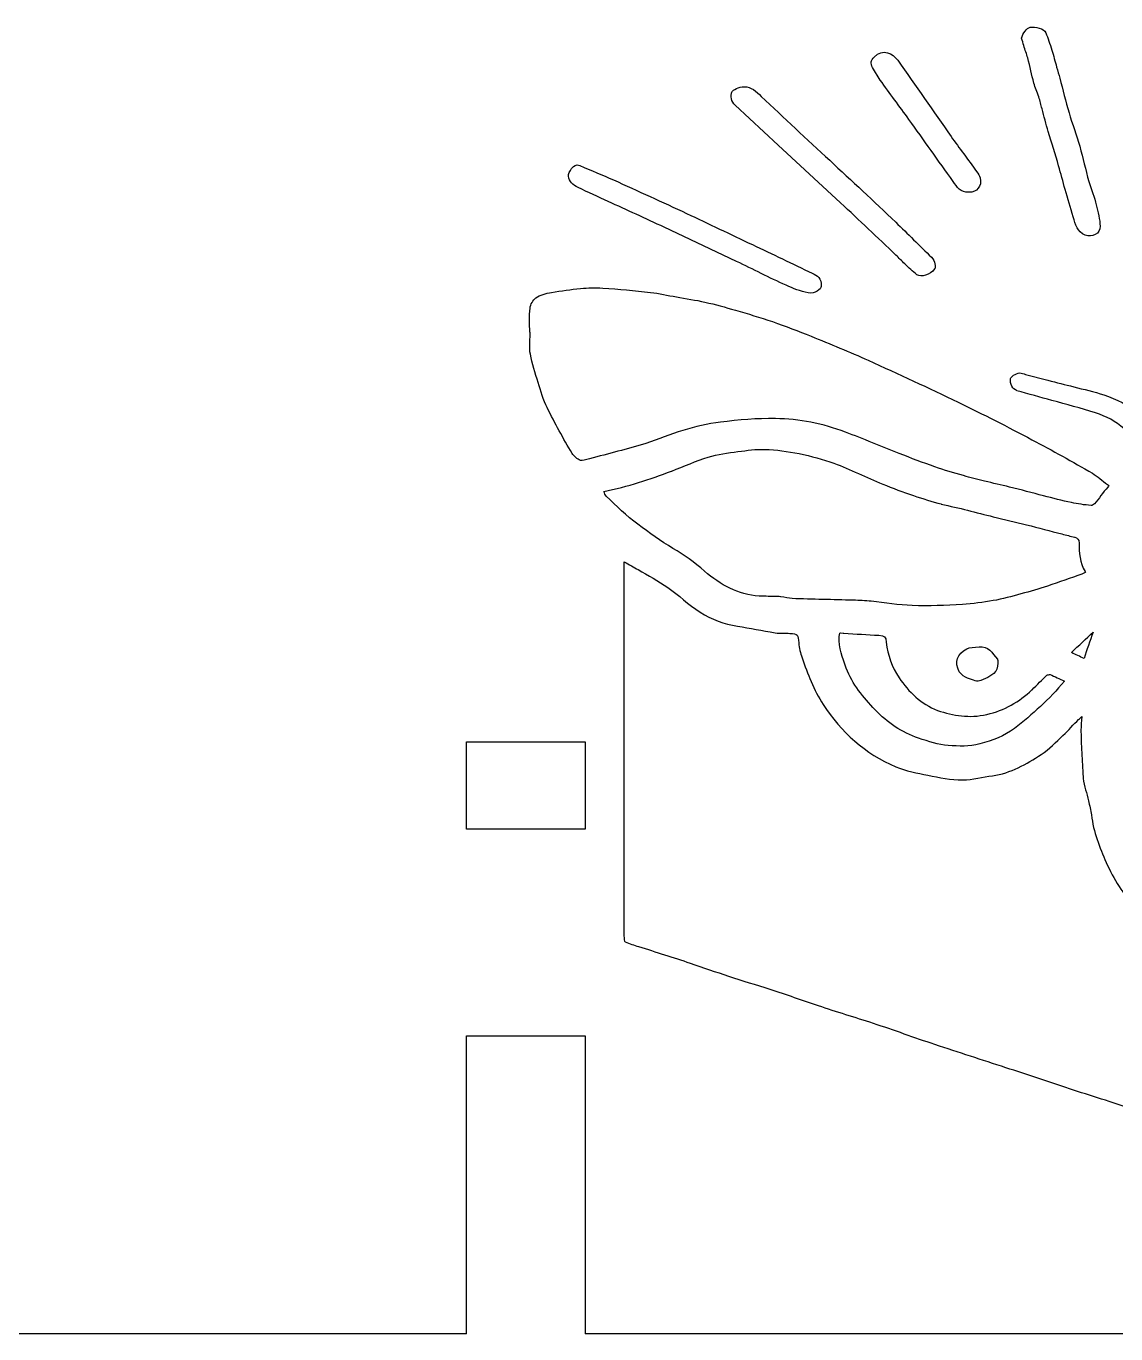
# Model space of a CAD drawing. Header units: millimetres. Extents: x -118 to 119, y -70 to 71.
# Drawn here: x -28.28 to -1.71, y -69.88 to -38.01 of the extents above; entities that cross this region are included whole.
import ezdxf

# ---------------------------------------------------------------- set-up
doc = ezdxf.new("R2010")
doc.units = ezdxf.units.MM
doc.layers.add('CUTOUTS', color=1, linetype='CONTINUOUS')
doc.layers.add('PERIMETER', color=5, linetype='CONTINUOUS')

msp = doc.modelspace()

# ---------------------------------------------------------------- linework, layer by layer
at = {"layer": 'CUTOUTS'}
for p, q in [((-7.455, -39.324), (-7.643, -39.017)), ((-9.947, -40.91), (-10.995, -39.934)), ((-8.423, -42.315), (-9.947, -40.91)), ((-10.96, -43.743), (-12.722, -42.91)), ((-15.995, -45.469), (-16.003, -45.469)), ((-3.915, -46.495), (-3.366, -46.638)), ((-13.701, -59.901), (-13.701, -51.064))]:
    msp.add_line(p, q, dxfattribs=at)
msp.add_lwpolyline([(-14.649, -55.451), (-14.649, -57.581), (-17.549, -57.581), (-17.549, -55.451)], close=True, dxfattribs=at)
for centre, start, end in [((-3.297, -53.766), 243.6864, 247.6199), ((-13.688, -60.378), 66.8012, 72.8311)]:
    msp.add_arc(centre, 0.05, start, end, dxfattribs=at)
for points in [[(-4.008, -38.302), (-3.984, -38.181), (-3.877, -38.051), (-3.804, -38.035)], [(-3.804, -38.035), (-3.664, -38.007), (-3.469, -38.065), (-3.422, -38.166)], [(-3.422, -38.166), (-3.361, -38.295), (-3.322, -38.444), (-3.273, -38.589)], [(-7.604, -38.759), (-7.386, -38.542), (-7.152, -38.667), (-7.029, -38.84)], [(-3.956, -38.481), (-3.971, -38.418), (-3.993, -38.358), (-4.008, -38.302)], [(-3.86, -38.782), (-3.885, -38.683), (-3.925, -38.588), (-3.956, -38.481)], [(-7.643, -39.017), (-7.699, -38.912), (-7.688, -38.843), (-7.604, -38.759)], [(-7.029, -38.84), (-6.593, -39.459), (-6.164, -40.078), (-5.728, -40.697)], [(-3.273, -38.589), (-3.227, -38.729), (-3.195, -38.863), (-3.155, -39.007)], [(-3.155, -39.007), (-3.131, -39.096), (-3.099, -39.191), (-3.076, -39.276)], [(-6.757, -40.282), (-6.988, -39.956), (-7.226, -39.647), (-7.455, -39.324)], [(-3.511, -40.021), (-3.535, -39.926), (-3.559, -39.83), (-3.591, -39.732)], [(-5.728, -40.697), (-5.528, -40.984), (-5.314, -41.262), (-5.108, -41.547)], [(-14.982, -41.477), (-14.924, -41.405), (-14.877, -41.366), (-14.779, -41.405)], [(-14.779, -41.405), (-14.508, -41.525), (-14.231, -41.636), (-13.962, -41.754)], [(-8.689, -41.277), (-8.149, -41.777), (-7.61, -42.277), (-7.079, -42.784)], [(-15.059, -41.662), (-15.063, -41.617), (-15.025, -41.535), (-14.982, -41.477)], [(-13.962, -41.754), (-13.367, -42.024), (-12.772, -42.294), (-12.177, -42.571)], [(-2.187, -42.363), (-2.147, -42.538), (-2.101, -42.718), (-2.093, -42.885)], [(-7.079, -42.784), (-6.786, -43.069), (-6.5, -43.355), (-6.206, -43.641)], [(-15.858, -44.631), (-15.748, -44.558), (-15.612, -44.519), (-15.473, -44.496)], [(-15.473, -44.496), (-15.236, -44.457), (-15, -44.425), (-14.763, -44.402)], [(-4.28, -46.597), (-4.271, -46.554), (-4.16, -46.474), (-4.052, -46.458)], [(-2.211, -47.431), (-2.561, -47.32), (-2.919, -47.224), (-3.268, -47.129)], [(-14.97, -48.422), (-15.184, -48.058), (-15.39, -47.686), (-15.58, -47.306)], [(-1.031, -48.447), (-1.29, -47.955), (-1.674, -47.594), (-2.211, -47.431)], [(-12.273, -47.86), (-12.579, -47.948), (-12.865, -48.083), (-13.17, -48.177)], [(-14.767, -48.591), (-14.839, -48.564), (-14.93, -48.489), (-14.97, -48.422)], [(-9.435, -48.425), (-9.143, -48.488), (-8.86, -48.559), (-8.585, -48.661)], [(-6.123, -48.749), (-6.415, -48.647), (-6.7, -48.536), (-6.994, -48.425)], [(-1.906, -49.24), (-2.028, -49.377), (-2.123, -49.52), (-2.231, -49.652)], [(-1.882, -49.204), (-1.883, -49.208), (-1.89, -49.221), (-1.906, -49.24)], [(-2.796, -49.621), (-3.023, -49.574), (-3.244, -49.511), (-3.475, -49.455)], [(-5.326, -49.806), (-5.12, -49.861), (-4.905, -49.917), (-4.699, -49.964)], [(-11.742, -51.291), (-11.982, -51.083), (-12.238, -50.891), (-12.511, -50.738)], [(-13.701, -51.064), (-13.576, -51.133), (-13.47, -51.193), (-13.363, -51.253)], [(-13.363, -51.253), (-13.116, -51.396), (-12.864, -51.531), (-12.637, -51.687)], [(-10.406, -51.898), (-10.925, -51.859), (-11.35, -51.628), (-11.742, -51.291)], [(-2.537, -51.361), (-2.814, -51.464), (-3.091, -51.559), (-3.377, -51.654)], [(-2.45, -51.317), (-2.453, -51.322), (-2.496, -51.346), (-2.537, -51.361)], [(-9.965, -51.906), (-10.116, -51.906), (-10.257, -51.906), (-10.406, -51.898)], [(-8.115, -52.001), (-8.607, -51.985), (-9.106, -51.977), (-9.605, -51.961)], [(-7.674, -52.025), (-7.819, -52.009), (-7.97, -52.001), (-8.115, -52.001)], [(-4.703, -52.01), (-4.949, -52.049), (-5.201, -52.089), (-5.451, -52.104)], [(-10.933, -52.632), (-10.633, -52.68), (-10.332, -52.743), (-10.021, -52.791)], [(-2.796, -53.275), (-2.612, -53.103), (-2.438, -52.936), (-2.265, -52.775)], [(-2.265, -52.775), (-2.343, -52.994), (-2.42, -53.209), (-2.487, -53.419)], [(-9.443, -53.036), (-9.443, -53.166), (-9.401, -53.29), (-9.361, -53.401)], [(-5.531, -53.743), (-5.649, -53.498), (-5.591, -53.317), (-5.345, -53.182)], [(-5.345, -53.182), (-5.278, -53.146), (-5.157, -53.149), (-5.046, -53.133)], [(-9.361, -53.401), (-9.226, -53.79), (-9.082, -54.184), (-8.848, -54.539)], [(-2.487, -53.419), (-2.588, -53.373), (-2.685, -53.326), (-2.796, -53.275)], [(-3.393, -53.828), (-3.377, -53.817), (-3.32, -53.81), (-3.32, -53.81)], [(-3.316, -53.812), (-3.201, -53.859), (-3.085, -53.913), (-2.964, -53.973)], [(-2.964, -53.973), (-3.339, -54.416), (-3.743, -54.787), (-4.185, -55.123)], [(-8.848, -54.539), (-8.407, -55.213), (-7.827, -55.744), (-7.079, -56.058)], [(-4.185, -55.123), (-4.431, -55.307), (-4.718, -55.417), (-5.025, -55.503)], [(-3.001, -55.294), (-2.864, -55.165), (-2.745, -55.03), (-2.619, -54.904)], [(-2.619, -54.904), (-2.596, -54.881), (-2.57, -54.861), (-2.538, -54.837)], [(-5.802, -55.541), (-6.039, -55.526), (-6.281, -55.441), (-6.52, -55.361)], [(-5.025, -55.503), (-5.285, -55.572), (-5.541, -55.557), (-5.802, -55.541)], [(-5.448, -56.379), (-5.2, -56.379), (-4.953, -56.307), (-4.72, -56.276)], [(-2.378, -56.888), (-2.354, -57), (-2.323, -57.118), (-2.307, -57.232)], [(-2.307, -57.232), (-2.259, -57.646), (-2.105, -58.023), (-1.946, -58.389)], [(-11.148, -61.171), (-11.456, -61.069), (-11.766, -60.958), (-12.084, -60.854)], [(-10.14, -61.489), (-10.475, -61.377), (-10.816, -61.282), (-11.148, -61.171)], [(-4.393, -63.394), (-4.973, -63.203), (-5.544, -63.021), (-6.123, -62.83)], [(-2.838, -63.91), (-3.353, -63.743), (-3.876, -63.561), (-4.393, -63.394)], [(-1.289, -64.41), (-1.806, -64.235), (-2.322, -64.076), (-2.838, -63.91)]]:
    msp.add_open_spline(points, degree=3, dxfattribs=at)
for points, knots in [([(-3.71, -39.393), (-3.71, -39.393), (-3.71, -39.393), (-3.71, -39.393), (-3.764, -39.197), (-3.804, -38.991), (-3.86, -38.782)], [-1.000502, -1.000502, -1.000502, -1.000502, -1, -1, -1, 0, 0, 0, 0]), ([(-11.07, -39.61), (-11.07, -39.61), (-11.07, -39.61), (-11.07, -39.61), (-11.047, -39.559), (-10.902, -39.481), (-10.777, -39.488), (-10.776, -39.488), (-10.775, -39.488), (-10.774, -39.489)], [-1.000869, -1.000869, -1.000869, -1.000869, -1, -1, -1, 0, 0, 0, 0.008087, 0.008087, 0.008087, 0.008087]), ([(-10.774, -39.489), (-10.773, -39.488), (-10.772, -39.488), (-10.77, -39.488), (-10.607, -39.475), (-10.485, -39.6), (-10.356, -39.721), (-10.356, -39.721), (-10.356, -39.721), (-10.356, -39.721)], [-1.006053, -1.006053, -1.006053, -1.006053, -1, -1, -1, 0, 0, 0, 0.000229, 0.000229, 0.000229, 0.000229]), ([(-3.591, -39.732), (-3.632, -39.61), (-3.679, -39.508), (-3.709, -39.394), (-3.71, -39.394), (-3.71, -39.394), (-3.71, -39.393)], [-1, -1, -1, -1, 0, 0, 0, 0.000839, 0.000839, 0.000839, 0.000839]), ([(-3.076, -39.276), (-3.005, -39.554), (-2.933, -39.84), (-2.853, -40.119), (-2.853, -40.119), (-2.853, -40.119), (-2.853, -40.119)], [-1, -1, -1, -1, 0, 0, 0, 0.000224, 0.000224, 0.000224, 0.000224]), ([(-10.995, -39.934), (-10.995, -39.934), (-10.995, -39.934), (-10.995, -39.934), (-11.09, -39.845), (-11.116, -39.707), (-11.071, -39.61), (-11.071, -39.61), (-11.07, -39.61), (-11.07, -39.61)], [-1.000096, -1.000096, -1.000096, -1.000096, -1, -1, -1, 0, 0, 0, 0.000634, 0.000634, 0.000634, 0.000634]), ([(-10.356, -39.721), (-10.356, -39.721), (-10.356, -39.721), (-10.356, -39.721), (-9.801, -40.237), (-9.253, -40.761), (-8.689, -41.277)], [-1.000052, -1.000052, -1.000052, -1.000052, -1, -1, -1, 0, 0, 0, 0]), ([(-3.361, -40.575), (-3.361, -40.575), (-3.361, -40.575), (-3.361, -40.575), (-3.416, -40.394), (-3.463, -40.204), (-3.511, -40.021)], [-1.000749, -1.000749, -1.000749, -1.000749, -1, -1, -1, 0, 0, 0, 0]), ([(-2.853, -40.119), (-2.853, -40.119), (-2.853, -40.119), (-2.853, -40.119), (-2.773, -40.392), (-2.67, -40.661), (-2.591, -40.936)], [-1.00023, -1.00023, -1.00023, -1.00023, -1, -1, -1, 0, 0, 0, 0]), ([(-5.678, -41.79), (-5.678, -41.79), (-5.678, -41.79), (-5.678, -41.79), (-6.043, -41.291), (-6.392, -40.783), (-6.757, -40.282)], [-1.000216, -1.000216, -1.000216, -1.000216, -1, -1, -1, 0, 0, 0, 0]), ([(-3.107, -41.409), (-3.186, -41.129), (-3.282, -40.852), (-3.36, -40.576), (-3.361, -40.575), (-3.361, -40.575), (-3.361, -40.575)], [-0.999685, -0.999685, -0.999685, -0.999685, 0, 0, 0, 0.000494, 0.000494, 0.000494, 0.000494]), ([(-2.591, -40.936), (-2.513, -41.22), (-2.449, -41.506), (-2.369, -41.793), (-2.369, -41.793), (-2.369, -41.794), (-2.369, -41.794)], [-0.9995844, -0.9995844, -0.9995844, -0.9995844, 0, 0, 0, 0.000361, 0.000361, 0.000361, 0.000361]), ([(-2.948, -41.988), (-2.948, -41.988), (-2.948, -41.988), (-2.948, -41.988), (-3.003, -41.799), (-3.051, -41.601), (-3.107, -41.409)], [-1.000231, -1.000231, -1.000231, -1.000231, -1, -1, -1, 0, 0, 0, 0]), ([(-14.826, -41.941), (-14.826, -41.941), (-14.826, -41.941), (-14.826, -41.941), (-14.958, -41.882), (-15.037, -41.796), (-15.059, -41.662)], [-1.0003181, -1.0003181, -1.0003181, -1.0003181, -1, -1, -1, -0.0030635, -0.0030635, -0.0030635, -0.0030635]), ([(-5.021, -41.705), (-5.021, -41.706), (-5.02, -41.706), (-5.02, -41.706), (-4.965, -41.908), (-5.104, -42.062), (-5.288, -42.055), (-5.288, -42.055), (-5.289, -42.055), (-5.29, -42.055)], [-1.000844, -1.000844, -1.000844, -1.000844, -1, -1, -1, 0, 0, 0, 0.002734, 0.002734, 0.002734, 0.002734]), ([(-5.108, -41.547), (-5.068, -41.603), (-5.034, -41.654), (-5.021, -41.705), (-5.021, -41.705), (-5.021, -41.705), (-5.021, -41.705)], [-1, -1, -1, -1, 0, 0, 0, 0.003081, 0.003081, 0.003081, 0.003081]), ([(-14.088, -42.282), (-14.088, -42.282), (-14.088, -42.282), (-14.088, -42.282), (-14.333, -42.171), (-14.579, -42.052), (-14.826, -41.941), (-14.826, -41.941), (-14.826, -41.941), (-14.826, -41.941)], [-1.000116, -1.000116, -1.000116, -1.000116, -1, -1, -1, 0, 0, 0, 0.000184, 0.000184, 0.000184, 0.000184]), ([(-5.29, -42.055), (-5.29, -42.055), (-5.291, -42.055), (-5.291, -42.055), (-5.507, -42.063), (-5.581, -41.928), (-5.678, -41.791), (-5.678, -41.791), (-5.678, -41.791), (-5.678, -41.79)], [-1.002461, -1.002461, -1.002461, -1.002461, -1, -1, -1, 0, 0, 0, 0.000808, 0.000808, 0.000808, 0.000808]), ([(-2.749, -42.655), (-2.813, -42.432), (-2.885, -42.21), (-2.948, -41.988), (-2.948, -41.988), (-2.948, -41.988), (-2.948, -41.988)], [-0.9996058, -0.9996058, -0.9996058, -0.9996058, 0, 0, 0, 0.000198, 0.000198, 0.000198, 0.000198]), ([(-2.369, -41.794), (-2.369, -41.794), (-2.369, -41.794), (-2.369, -41.794), (-2.313, -41.988), (-2.234, -42.178), (-2.187, -42.363)], [-1.0005395, -1.0005395, -1.0005395, -1.0005395, -1, -1, -1, -0.0009298, -0.0009298, -0.0009298, -0.0009298]), ([(-12.722, -42.91), (-13.175, -42.695), (-13.635, -42.488), (-14.088, -42.282), (-14.088, -42.282), (-14.088, -42.282), (-14.088, -42.282)], [-0.99999, -0.99999, -0.99999, -0.99999, 0, 0, 0, 0.000063, 0.000063, 0.000063, 0.000063]), ([(-7.073, -43.586), (-7.073, -43.585), (-7.073, -43.585), (-7.073, -43.585), (-7.525, -43.157), (-7.97, -42.736), (-8.423, -42.315), (-8.423, -42.315), (-8.423, -42.315), (-8.423, -42.315)], [-1.000361, -1.000361, -1.000361, -1.000361, -1, -1, -1, 0, 0, 0, 0.000058, 0.000058, 0.000058, 0.000058]), ([(-12.177, -42.571), (-11.645, -42.825), (-11.105, -43.079), (-10.574, -43.333), (-10.574, -43.333), (-10.574, -43.333), (-10.574, -43.333)], [-1, -1, -1, -1, 0, 0, 0, 0.000025, 0.000025, 0.000025, 0.000025]), ([(-2.46, -43.099), (-2.461, -43.099), (-2.461, -43.099), (-2.461, -43.099), (-2.653, -43.021), (-2.693, -42.847), (-2.749, -42.655)], [-1.000995, -1.000995, -1.000995, -1.000995, -1, -1, -1, 0, 0, 0, 0]), ([(-2.093, -42.885), (-2.087, -43.06), (-2.293, -43.173), (-2.46, -43.099), (-2.46, -43.099), (-2.46, -43.099), (-2.46, -43.099)], [-1, -1, -1, -1, 0, 0, 0, 0.001062, 0.001062, 0.001062, 0.001062]), ([(-10.574, -43.333), (-10.574, -43.333), (-10.574, -43.333), (-10.574, -43.333), (-10.089, -43.564), (-9.597, -43.794), (-9.114, -44.031)], [-1.000028, -1.000028, -1.000028, -1.000028, -1, -1, -1, 0, 0, 0, 0]), ([(-6.859, -43.799), (-6.859, -43.799), (-6.859, -43.799), (-6.86, -43.799), (-6.937, -43.729), (-6.999, -43.659), (-7.072, -43.586), (-7.072, -43.586), (-7.072, -43.586), (-7.073, -43.586)], [-1.004105, -1.004105, -1.004105, -1.004105, -1, -1, -1, 0, 0, 0, 0.002229, 0.002229, 0.002229, 0.002229]), ([(-6.206, -43.641), (-6.117, -43.73), (-6.095, -43.879), (-6.13, -43.924), (-6.131, -43.924), (-6.131, -43.924), (-6.131, -43.924)], [-1, -1, -1, -1, 0, 0, 0, 0.00194, 0.00194, 0.00194, 0.00194]), ([(-9.754, -44.322), (-9.754, -44.322), (-9.754, -44.322), (-9.754, -44.322), (-10.157, -44.14), (-10.554, -43.934), (-10.96, -43.743)], [-1.000056, -1.000056, -1.000056, -1.000056, -1, -1, -1, 0, 0, 0, 0]), ([(-6.562, -44.065), (-6.662, -43.988), (-6.764, -43.894), (-6.858, -43.8), (-6.858, -43.8), (-6.858, -43.8), (-6.859, -43.799)], [-0.997133, -0.997133, -0.997133, -0.997133, 0, 0, 0, 0.003254, 0.003254, 0.003254, 0.003254]), ([(-6.131, -43.924), (-6.131, -43.924), (-6.131, -43.924), (-6.131, -43.925), (-6.244, -44.073), (-6.46, -44.136), (-6.562, -44.065)], [-1.0009411, -1.0009411, -1.0009411, -1.0009411, -1, -1, -1, -0.0025726, -0.0025726, -0.0025726, -0.0025726]), ([(-9.114, -44.031), (-8.988, -44.094), (-8.881, -44.138), (-8.896, -44.348), (-8.896, -44.349), (-8.896, -44.349), (-8.896, -44.35)], [-0.999223, -0.999223, -0.999223, -0.999223, 0, 0, 0, 0.002488, 0.002488, 0.002488, 0.002488]), ([(-14.763, -44.402), (-14.582, -44.386), (-14.402, -44.378), (-14.224, -44.394), (-14.224, -44.394), (-14.223, -44.394), (-14.223, -44.394)], [-1, -1, -1, -1, 0, 0, 0, 0.001164, 0.001164, 0.001164, 0.001164]), ([(-14.223, -44.394), (-14.223, -44.394), (-14.223, -44.394), (-14.222, -44.394), (-13.834, -44.417), (-13.446, -44.449), (-13.059, -44.497), (-13.059, -44.497), (-13.059, -44.497), (-13.058, -44.497)], [-1.000547, -1.000547, -1.000547, -1.000547, -1, -1, -1, 0, 0, 0, 0.000238, 0.000238, 0.000238, 0.000238]), ([(-13.058, -44.497), (-13.058, -44.497), (-13.058, -44.497), (-13.058, -44.497), (-12.848, -44.52), (-12.643, -44.567), (-12.427, -44.607)], [-1.0004322, -1.0004322, -1.0004322, -1.0004322, -1, -1, -1, -0.0007926, -0.0007926, -0.0007926, -0.0007926]), ([(-12.427, -44.607), (-12.194, -44.655), (-11.956, -44.679), (-11.731, -44.734), (-11.731, -44.734), (-11.731, -44.734), (-11.73, -44.734)], [-0.999268, -0.999268, -0.999268, -0.999268, 0, 0, 0, 0.000756, 0.000756, 0.000756, 0.000756]), ([(-9.216, -44.509), (-9.216, -44.509), (-9.216, -44.509), (-9.217, -44.509), (-9.402, -44.471), (-9.581, -44.401), (-9.754, -44.322), (-9.754, -44.322), (-9.754, -44.322), (-9.754, -44.322)], [-1.001291, -1.001291, -1.001291, -1.001291, -1, -1, -1, 0, 0, 0, 0.000129, 0.000129, 0.000129, 0.000129]), ([(-8.896, -44.35), (-8.896, -44.351), (-8.896, -44.351), (-8.896, -44.352), (-8.896, -44.408), (-9.045, -44.55), (-9.215, -44.509), (-9.215, -44.509), (-9.216, -44.509), (-9.216, -44.509)], [-1.005166, -1.005166, -1.005166, -1.005166, -1, -1, -1, 0, 0, 0, 0.001231, 0.001231, 0.001231, 0.001231]), ([(-16.003, -45.469), (-16.005, -45.269), (-16.017, -45.073), (-15.995, -44.881), (-15.995, -44.881), (-15.995, -44.881), (-15.995, -44.88)], [-0.9229994, -0.9229994, -0.9229994, -0.9229994, 0, 0, 0, 0.0013097, 0.0013097, 0.0013097, 0.0013097]), ([(-15.995, -44.88), (-15.995, -44.88), (-15.995, -44.88), (-15.995, -44.879), (-15.989, -44.796), (-15.92, -44.674), (-15.858, -44.631)], [-1.002729, -1.002729, -1.002729, -1.002729, -1, -1, -1, -0.002404, -0.002404, -0.002404, -0.002404]), ([(-11.73, -44.734), (-11.73, -44.734), (-11.73, -44.734), (-11.73, -44.734), (-11.478, -44.789), (-11.233, -44.86), (-10.987, -44.932), (-10.987, -44.932), (-10.987, -44.932), (-10.987, -44.932)], [-1.000689, -1.000689, -1.000689, -1.000689, -1, -1, -1, 0, 0, 0, 0.000026, 0.000026, 0.000026, 0.000026]), ([(-10.987, -44.932), (-10.987, -44.932), (-10.987, -44.932), (-10.987, -44.932), (-10.685, -45.019), (-10.384, -45.106), (-10.084, -45.209)], [-1.000021, -1.000021, -1.000021, -1.000021, -1, -1, -1, 0, 0, 0, 0]), ([(-10.084, -45.209), (-9.768, -45.319), (-9.451, -45.438), (-9.143, -45.565), (-9.143, -45.565), (-9.142, -45.565), (-9.142, -45.565)], [-0.9996499, -0.9996499, -0.9996499, -0.9996499, 0, 0, 0, 0.0000742, 0.0000742, 0.0000742, 0.0000742]), ([(-15.988, -46.001), (-16.018, -45.853), (-15.995, -45.69), (-15.995, -45.519), (-15.995, -45.502), (-15.995, -45.485), (-15.995, -45.469)], [-1, -1, -1, -1, 0, 0, 0, 0.099988, 0.099988, 0.099988, 0.099988]), ([(-9.142, -45.565), (-9.142, -45.565), (-9.142, -45.565), (-9.142, -45.565), (-8.674, -45.755), (-8.206, -45.946), (-7.747, -46.152)], [-1.000049, -1.000049, -1.000049, -1.000049, -1, -1, -1, 0, 0, 0, 0]), ([(-15.799, -46.694), (-15.799, -46.694), (-15.799, -46.694), (-15.799, -46.694), (-15.87, -46.464), (-15.941, -46.236), (-15.988, -46.001)], [-1.000084, -1.000084, -1.000084, -1.000084, -1, -1, -1, 0, 0, 0, 0]), ([(-7.747, -46.152), (-7.009, -46.485), (-6.279, -46.826), (-5.558, -47.175), (-5.558, -47.175), (-5.558, -47.175), (-5.558, -47.175)], [-0.9999428, -0.9999428, -0.9999428, -0.9999428, 0, 0, 0, 0.0000253, 0.0000253, 0.0000253, 0.0000253]), ([(-4.052, -46.458), (-4.011, -46.466), (-3.96, -46.48), (-3.916, -46.495), (-3.916, -46.495), (-3.915, -46.495), (-3.915, -46.495)], [-0.9447364, -0.9447364, -0.9447364, -0.9447364, 0, 0, 0, 0.0110529, 0.0110529, 0.0110529, 0.0110529]), ([(-15.58, -47.306), (-15.672, -47.121), (-15.735, -46.901), (-15.799, -46.694), (-15.799, -46.694), (-15.799, -46.694), (-15.799, -46.694)], [-1, -1, -1, -1, 0, 0, 0, 0.000094, 0.000094, 0.000094, 0.000094]), ([(-4.124, -46.891), (-4.125, -46.891), (-4.125, -46.891), (-4.125, -46.891), (-4.229, -46.861), (-4.293, -46.728), (-4.28, -46.597)], [-1.0006218, -1.0006218, -1.0006218, -1.0006218, -1, -1, -1, -0.0053725, -0.0053725, -0.0053725, -0.0053725]), ([(-3.366, -46.638), (-3.158, -46.694), (-2.944, -46.742), (-2.739, -46.797), (-2.739, -46.797), (-2.739, -46.797), (-2.739, -46.797)], [-1, -1, -1, -1, 0, 0, 0, 0.000407, 0.000407, 0.000407, 0.000407]), ([(-2.739, -46.797), (-2.739, -46.797), (-2.739, -46.797), (-2.738, -46.797), (-2.491, -46.861), (-2.246, -46.916), (-2.003, -46.995), (-2.003, -46.995), (-2.003, -46.995), (-2.003, -46.995)], [-1.000342, -1.000342, -1.000342, -1.000342, -1, -1, -1, 0, 0, 0, 0.000046, 0.000046, 0.000046, 0.000046]), ([(-3.268, -47.129), (-3.555, -47.05), (-3.84, -46.978), (-4.124, -46.892), (-4.124, -46.891), (-4.124, -46.891), (-4.124, -46.891)], [-1, -1, -1, -1, 0, 0, 0, 0.000293, 0.000293, 0.000293, 0.000293]), ([(-2.003, -46.995), (-2.003, -46.995), (-2.003, -46.995), (-2.003, -46.995), (-1.371, -47.198), (-0.892, -47.584), (-0.596, -48.184), (-0.596, -48.184), (-0.596, -48.184), (-0.595, -48.185)], [-1.000018, -1.000018, -1.000018, -1.000018, -1, -1, -1, 0, 0, 0, 0.0005, 0.0005, 0.0005, 0.0005]), ([(-5.558, -47.175), (-5.557, -47.175), (-5.557, -47.175), (-5.557, -47.175), (-4.947, -47.468), (-4.352, -47.77), (-3.758, -48.087), (-3.757, -48.087), (-3.757, -48.087), (-3.757, -48.087)], [-1.00003, -1.00003, -1.00003, -1.00003, -1, -1, -1, 0, 0, 0, 0.000092, 0.000092, 0.000092, 0.000092]), ([(-11.352, -47.66), (-11.352, -47.66), (-11.352, -47.66), (-11.352, -47.66), (-11.665, -47.7), (-11.97, -47.772), (-12.273, -47.86)], [-1.000084, -1.000084, -1.000084, -1.000084, -1, -1, -1, 0, 0, 0, 0]), ([(-10.012, -47.572), (-10.46, -47.564), (-10.907, -47.604), (-11.352, -47.66), (-11.352, -47.66), (-11.352, -47.66), (-11.352, -47.66)], [-0.9998455, -0.9998455, -0.9998455, -0.9998455, 0, 0, 0, 0.0000587, 0.0000587, 0.0000587, 0.0000587]), ([(-8.304, -47.901), (-8.304, -47.901), (-8.304, -47.901), (-8.304, -47.901), (-8.857, -47.692), (-9.426, -47.58), (-10.012, -47.572)], [-1.000062, -1.000062, -1.000062, -1.000062, -1, -1, -1, 0, 0, 0, 0]), ([(-6.994, -48.425), (-7.43, -48.25), (-7.866, -48.068), (-8.304, -47.901), (-8.304, -47.901), (-8.304, -47.901), (-8.304, -47.901)], [-1, -1, -1, -1, 0, 0, 0, 0.000078, 0.000078, 0.000078, 0.000078]), ([(-3.757, -48.087), (-3.757, -48.087), (-3.757, -48.087), (-3.757, -48.087), (-3.258, -48.348), (-2.766, -48.626), (-2.283, -48.904)], [-1.00011, -1.00011, -1.00011, -1.00011, -1, -1, -1, 0, 0, 0, 0]), ([(-13.17, -48.177), (-13.621, -48.312), (-14.081, -48.431), (-14.542, -48.55), (-14.542, -48.55), (-14.542, -48.55), (-14.542, -48.55)], [-1, -1, -1, -1, 0, 0, 0, 0.000231, 0.000231, 0.000231, 0.000231]), ([(-11.649, -48.511), (-11.416, -48.441), (-11.173, -48.41), (-10.927, -48.378), (-10.927, -48.378), (-10.927, -48.378), (-10.927, -48.378)], [-0.9990116, -0.9990116, -0.9990116, -0.9990116, 0, 0, 0, 0.0004559, 0.0004559, 0.0004559, 0.0004559]), ([(-10.927, -48.378), (-10.926, -48.378), (-10.926, -48.378), (-10.926, -48.378), (-10.704, -48.346), (-10.485, -48.315), (-10.268, -48.323), (-10.268, -48.323), (-10.268, -48.323), (-10.268, -48.323)], [-1.000504, -1.000504, -1.000504, -1.000504, -1, -1, -1, 0, 0, 0, 0.000267, 0.000267, 0.000267, 0.000267]), ([(-10.268, -48.323), (-10.268, -48.323), (-10.268, -48.323), (-10.268, -48.323), (-9.994, -48.331), (-9.711, -48.37), (-9.435, -48.425)], [-1.000214, -1.000214, -1.000214, -1.000214, -1, -1, -1, 0, 0, 0, 0]), ([(-14.542, -48.55), (-14.542, -48.55), (-14.542, -48.55), (-14.542, -48.55), (-14.634, -48.575), (-14.723, -48.605), (-14.767, -48.591)], [-1.0012136, -1.0012136, -1.0012136, -1.0012136, -1, -1, -1, -0.0045497, -0.0045497, -0.0045497, -0.0045497]), ([(-12.542, -48.851), (-12.542, -48.851), (-12.542, -48.851), (-12.542, -48.851), (-12.24, -48.732), (-11.947, -48.605), (-11.649, -48.511)], [-1.000401, -1.000401, -1.000401, -1.000401, -1, -1, -1, 0, 0, 0, 0]), ([(-8.585, -48.661), (-8.184, -48.811), (-7.795, -49.001), (-7.397, -49.168), (-7.397, -49.168), (-7.397, -49.168), (-7.397, -49.168)], [-1, -1, -1, -1, 0, 0, 0, 0.000011, 0.000011, 0.000011, 0.000011]), ([(-5.427, -48.963), (-5.427, -48.963), (-5.428, -48.963), (-5.428, -48.963), (-5.665, -48.9), (-5.894, -48.828), (-6.123, -48.749)], [-1.000598, -1.000598, -1.000598, -1.000598, -1, -1, -1, 0, 0, 0, 0]), ([(-14.2, -49.349), (-13.61, -49.229), (-13.072, -49.051), (-12.543, -48.851), (-12.543, -48.851), (-12.543, -48.851), (-12.542, -48.851)], [-0.9641588, -0.9641588, -0.9641588, -0.9641588, 0, 0, 0, 0.0002222, 0.0002222, 0.0002222, 0.0002222]), ([(-4.912, -49.097), (-5.088, -49.05), (-5.262, -49.01), (-5.427, -48.963), (-5.427, -48.963), (-5.427, -48.963), (-5.427, -48.963)], [-0.9981947, -0.9981947, -0.9981947, -0.9981947, 0, 0, 0, 0.0008508, 0.0008508, 0.0008508, 0.0008508]), ([(-2.283, -48.904), (-2.155, -48.979), (-2.045, -49.089), (-1.913, -49.179), (-1.913, -49.179), (-1.912, -49.18), (-1.912, -49.18)], [-0.998783, -0.998783, -0.998783, -0.998783, 0, 0, 0, 0.002363, 0.002363, 0.002363, 0.002363]), ([(-14.136, -49.46), (-14.136, -49.46), (-14.136, -49.46), (-14.136, -49.46), (-14.16, -49.436), (-14.177, -49.396), (-14.2, -49.349)], [-1.0029682, -1.0029682, -1.0029682, -1.0029682, -1, -1, -1, -0.2930827, -0.2930827, -0.2930827, -0.2930827]), ([(-7.397, -49.168), (-7.397, -49.168), (-7.397, -49.168), (-7.397, -49.168), (-7.149, -49.272), (-6.902, -49.36), (-6.647, -49.447)], [-1.000017, -1.000017, -1.000017, -1.000017, -1, -1, -1, 0, 0, 0, 0]), ([(-4.302, -49.24), (-4.302, -49.24), (-4.302, -49.24), (-4.302, -49.24), (-4.508, -49.193), (-4.706, -49.145), (-4.912, -49.097)], [-1.0009792, -1.0009792, -1.0009792, -1.0009792, -1, -1, -1, -0.0015478, -0.0015478, -0.0015478, -0.0015478]), ([(-3.475, -49.455), (-3.753, -49.383), (-4.023, -49.312), (-4.301, -49.24), (-4.301, -49.24), (-4.301, -49.24), (-4.302, -49.24)], [-1, -1, -1, -1, 0, 0, 0, 0.000723, 0.000723, 0.000723, 0.000723]), ([(-1.912, -49.18), (-1.912, -49.18), (-1.911, -49.18), (-1.911, -49.18), (-1.893, -49.192), (-1.884, -49.201), (-1.882, -49.204)], [-1.0048629, -1.0048629, -1.0048629, -1.0048629, -1, -1, -1, -0.6755019, -0.6755019, -0.6755019, -0.6755019]), ([(-12.511, -50.738), (-13.104, -50.366), (-13.656, -49.964), (-14.136, -49.461), (-14.136, -49.461), (-14.136, -49.46), (-14.136, -49.46)], [-0.999405, -0.999405, -0.999405, -0.999405, 0, 0, 0, 0.0002849, 0.0002849, 0.0002849, 0.0002849]), ([(-6.647, -49.447), (-6.423, -49.527), (-6.192, -49.591), (-5.97, -49.654), (-5.97, -49.654), (-5.97, -49.655), (-5.97, -49.655)], [-0.999167, -0.999167, -0.999167, -0.999167, 0, 0, 0, 0.000888, 0.000888, 0.000888, 0.000888]), ([(-5.97, -49.655), (-5.969, -49.655), (-5.969, -49.655), (-5.969, -49.655), (-5.752, -49.711), (-5.538, -49.751), (-5.326, -49.806)], [-1.000927, -1.000927, -1.000927, -1.000927, -1, -1, -1, 0, 0, 0, 0]), ([(-2.314, -49.692), (-2.315, -49.692), (-2.316, -49.692), (-2.316, -49.691), (-2.481, -49.676), (-2.638, -49.652), (-2.796, -49.621)], [-1.005104, -1.005104, -1.005104, -1.005104, -1, -1, -1, 0, 0, 0, 0]), ([(-2.231, -49.652), (-2.254, -49.675), (-2.306, -49.693), (-2.311, -49.692), (-2.312, -49.692), (-2.313, -49.692), (-2.314, -49.692)], [-0.9774243, -0.9774243, -0.9774243, -0.9774243, 0, 0, 0, 0.021114, 0.021114, 0.021114, 0.021114]), ([(-4.699, -49.964), (-4.427, -50.036), (-4.158, -50.092), (-3.89, -50.163), (-3.89, -50.163), (-3.889, -50.163), (-3.889, -50.163)], [-0.9990513, -0.9990513, -0.9990513, -0.9990513, 0, 0, 0, 0.0006017, 0.0006017, 0.0006017, 0.0006017]), ([(-3.889, -50.163), (-3.889, -50.163), (-3.889, -50.163), (-3.889, -50.163), (-3.596, -50.234), (-3.311, -50.313), (-3.025, -50.385)], [-1.0005558, -1.0005558, -1.0005558, -1.0005558, -1, -1, -1, -0.0014952, -0.0014952, -0.0014952, -0.0014952]), ([(-3.025, -50.385), (-2.918, -50.418), (-2.815, -50.433), (-2.717, -50.464), (-2.717, -50.464), (-2.716, -50.464), (-2.716, -50.464)], [-0.9959994, -0.9959994, -0.9959994, -0.9959994, 0, 0, 0, 0.0024898, 0.0024898, 0.0024898, 0.0024898]), ([(-2.716, -50.464), (-2.716, -50.464), (-2.716, -50.464), (-2.715, -50.464), (-2.642, -50.484), (-2.609, -50.512), (-2.609, -50.606), (-2.609, -50.607), (-2.609, -50.607), (-2.609, -50.607)], [-1.00297, -1.00297, -1.00297, -1.00297, -1, -1, -1, 0, 0, 0, 0.002585, 0.002585, 0.002585, 0.002585]), ([(-2.609, -50.607), (-2.609, -50.608), (-2.609, -50.608), (-2.609, -50.608), (-2.601, -50.837), (-2.602, -51.08), (-2.458, -51.301), (-2.458, -51.301), (-2.458, -51.301), (-2.458, -51.301)], [-1.001247, -1.001247, -1.001247, -1.001247, -1, -1, -1, 0, 0, 0, 0.00107, 0.00107, 0.00107, 0.00107]), ([(-2.458, -51.301), (-2.458, -51.301), (-2.457, -51.302), (-2.457, -51.302), (-2.451, -51.311), (-2.45, -51.316), (-2.45, -51.317)], [-1.0027225, -1.0027225, -1.0027225, -1.0027225, -1, -1, -1, -0.8312507, -0.8312507, -0.8312507, -0.8312507]), ([(-12.637, -51.687), (-12.371, -51.875), (-12.133, -52.105), (-11.85, -52.291), (-11.85, -52.291), (-11.85, -52.291), (-11.85, -52.291)], [-1, -1, -1, -1, 0, 0, 0, 0.000177, 0.000177, 0.000177, 0.000177]), ([(-9.881, -51.914), (-9.883, -51.914), (-9.884, -51.914), (-9.886, -51.914), (-9.898, -51.914), (-9.93, -51.906), (-9.965, -51.906)], [-1.057925, -1.057925, -1.057925, -1.057925, -1, -1, -1, 0, 0, 0, 0]), ([(-9.605, -51.961), (-9.694, -51.954), (-9.779, -51.931), (-9.877, -51.914), (-9.879, -51.914), (-9.88, -51.914), (-9.881, -51.914)], [-0.995302, -0.995302, -0.995302, -0.995302, 0, 0, 0, 0.014284, 0.014284, 0.014284, 0.014284]), ([(-4.025, -51.844), (-4.025, -51.844), (-4.025, -51.844), (-4.026, -51.844), (-4.247, -51.908), (-4.476, -51.971), (-4.703, -52.01)], [-1.001201, -1.001201, -1.001201, -1.001201, -1, -1, -1, 0, 0, 0, 0]), ([(-3.377, -51.654), (-3.59, -51.725), (-3.803, -51.789), (-4.024, -51.844), (-4.024, -51.844), (-4.024, -51.844), (-4.025, -51.844)], [-1, -1, -1, -1, 0, 0, 0, 0.001212, 0.001212, 0.001212, 0.001212]), ([(-6.677, -52.128), (-6.677, -52.128), (-6.677, -52.128), (-6.678, -52.128), (-7.005, -52.12), (-7.338, -52.057), (-7.674, -52.025)], [-1.000366, -1.000366, -1.000366, -1.000366, -1, -1, -1, 0, 0, 0, 0]), ([(-5.451, -52.104), (-5.864, -52.128), (-6.267, -52.144), (-6.677, -52.128), (-6.677, -52.128), (-6.677, -52.128), (-6.677, -52.128)], [-1, -1, -1, -1, 0, 0, 0, 0.000295, 0.000295, 0.000295, 0.000295]), ([(-11.85, -52.291), (-11.85, -52.291), (-11.85, -52.291), (-11.849, -52.291), (-11.573, -52.47), (-11.265, -52.584), (-10.933, -52.632)], [-1.000183, -1.000183, -1.000183, -1.000183, -1, -1, -1, 0, 0, 0, 0]), ([(-10.021, -52.791), (-9.892, -52.816), (-9.771, -52.8), (-9.659, -52.807), (-9.658, -52.807), (-9.658, -52.807), (-9.658, -52.807)], [-0.9971205, -0.9971205, -0.9971205, -0.9971205, 0, 0, 0, 0.0018571, 0.0018571, 0.0018571, 0.0018571]), ([(-9.658, -52.807), (-9.658, -52.807), (-9.658, -52.807), (-9.657, -52.807), (-9.471, -52.815), (-9.451, -52.848), (-9.443, -53.036)], [-1.0011159, -1.0011159, -1.0011159, -1.0011159, -1, -1, -1, -0.0016989, -0.0016989, -0.0016989, -0.0016989]), ([(-8.283, -53.653), (-8.283, -53.653), (-8.283, -53.653), (-8.283, -53.653), (-8.378, -53.398), (-8.47, -53.16), (-8.455, -52.895)], [-1.000066, -1.000066, -1.000066, -1.000066, -1, -1, -1, 0, 0, 0, 0]), ([(-8.455, -52.895), (-8.448, -52.785), (-8.454, -52.795), (-8.359, -52.799), (-8.353, -52.799), (-8.348, -52.799), (-8.342, -52.799)], [-0.9992407, -0.9992407, -0.9992407, -0.9992407, -0.0548642, -0.0548642, -0.0548642, -0.0024722, -0.0024722, -0.0024722, -0.0024722]), ([(-8.342, -52.799), (-8.055, -52.823), (-7.777, -52.839), (-7.491, -52.855), (-7.491, -52.855), (-7.491, -52.855), (-7.491, -52.855)], [-1, -1, -1, -1, 0, 0, 0, 0.000161, 0.000161, 0.000161, 0.000161]), ([(-7.491, -52.855), (-7.491, -52.855), (-7.491, -52.855), (-7.491, -52.855), (-7.343, -52.862), (-7.323, -52.885), (-7.308, -53.025)], [-1.000291, -1.000291, -1.000291, -1.000291, -1, -1, -1, 0, 0, 0, 0]), ([(-7.308, -53.025), (-7.275, -53.334), (-7.169, -53.628), (-6.998, -53.888), (-6.998, -53.888), (-6.998, -53.888), (-6.998, -53.889)], [-1, -1, -1, -1, 0, 0, 0, 0.000345, 0.000345, 0.000345, 0.000345]), ([(-5.046, -53.133), (-4.819, -53.112), (-4.729, -53.277), (-4.599, -53.44), (-4.598, -53.44), (-4.598, -53.44), (-4.598, -53.44)], [-0.9979434, -0.9979434, -0.9979434, -0.9979434, 0, 0, 0, 0.0018073, 0.0018073, 0.0018073, 0.0018073]), ([(-4.598, -53.44), (-4.598, -53.441), (-4.597, -53.441), (-4.597, -53.441), (-4.591, -53.448), (-4.581, -53.592), (-4.612, -53.678), (-4.622, -53.707), (-4.635, -53.73), (-4.644, -53.74)], [-1.004355, -1.004355, -1.004355, -1.004355, -1, -1, -1, -0.249865, -0.249865, -0.249865, -0.003609, -0.003609, -0.003609, -0.003609]), ([(-7.579, -54.668), (-7.579, -54.668), (-7.579, -54.667), (-7.58, -54.667), (-7.871, -54.368), (-8.136, -54.048), (-8.283, -53.653), (-8.283, -53.653), (-8.283, -53.653), (-8.283, -53.653)], [-1.000487, -1.000487, -1.000487, -1.000487, -1, -1, -1, 0, 0, 0, 0.000041, 0.000041, 0.000041, 0.000041]), ([(-5.066, -53.972), (-5.066, -53.972), (-5.066, -53.972), (-5.066, -53.972), (-5.085, -53.978), (-5.257, -53.941), (-5.378, -53.872), (-5.452, -53.83), (-5.513, -53.777), (-5.531, -53.743)], [-1.0015589, -1.0015589, -1.0015589, -1.0015589, -1, -1, -1, -0.3792375, -0.3792375, -0.3792375, -0.0026592, -0.0026592, -0.0026592, -0.0026592]), ([(-4.644, -53.74), (-4.754, -53.857), (-4.904, -53.925), (-5.065, -53.971), (-5.066, -53.972), (-5.066, -53.972), (-5.066, -53.972)], [-0.9984554, -0.9984554, -0.9984554, -0.9984554, 0, 0, 0, 0.0009708, 0.0009708, 0.0009708, 0.0009708]), ([(-3.756, -54.183), (-3.755, -54.183), (-3.755, -54.183), (-3.755, -54.183), (-3.627, -54.062), (-3.516, -53.936), (-3.393, -53.828)], [-1.00037, -1.00037, -1.00037, -1.00037, -1, -1, -1, -0.0044916, -0.0044916, -0.0044916, -0.0044916]), ([(-6.998, -53.889), (-6.998, -53.889), (-6.998, -53.889), (-6.998, -53.889), (-6.764, -54.236), (-6.455, -54.53), (-6.062, -54.685), (-6.062, -54.685), (-6.061, -54.686), (-6.061, -54.686)], [-1.000255, -1.000255, -1.000255, -1.000255, -1, -1, -1, 0, 0, 0, 0.001122, 0.001122, 0.001122, 0.001122]), ([(-4.858, -54.783), (-4.428, -54.685), (-4.07, -54.474), (-3.756, -54.183), (-3.756, -54.183), (-3.756, -54.183), (-3.756, -54.183)], [-0.9998436, -0.9998436, -0.9998436, -0.9998436, 0, 0, 0, 0.0001529, 0.0001529, 0.0001529, 0.0001529]), ([(-6.52, -55.361), (-6.925, -55.221), (-7.283, -54.988), (-7.579, -54.668), (-7.579, -54.668), (-7.579, -54.668), (-7.579, -54.668)], [-1, -1, -1, -1, 0, 0, 0, 0.000462, 0.000462, 0.000462, 0.000462]), ([(-6.061, -54.686), (-6.06, -54.686), (-6.06, -54.686), (-6.06, -54.686), (-5.674, -54.815), (-5.282, -54.881), (-4.858, -54.783)], [-1.001145, -1.001145, -1.001145, -1.001145, -1, -1, -1, 0, 0, 0, 0]), ([(-2.538, -54.837), (-2.548, -54.952), (-2.562, -55.056), (-2.562, -55.163), (-2.562, -55.163), (-2.562, -55.163), (-2.562, -55.163)], [-0.7593477, -0.7593477, -0.7593477, -0.7593477, 0, 0, 0, 0.0012601, 0.0012601, 0.0012601, 0.0012601]), ([(-3.532, -55.76), (-3.532, -55.76), (-3.532, -55.76), (-3.532, -55.76), (-3.335, -55.629), (-3.166, -55.452), (-3.001, -55.294)], [-1.000566, -1.000566, -1.000566, -1.000566, -1, -1, -1, 0, 0, 0, 0]), ([(-2.562, -55.163), (-2.562, -55.163), (-2.562, -55.163), (-2.562, -55.164), (-2.554, -55.553), (-2.538, -55.951), (-2.506, -56.341), (-2.506, -56.341), (-2.506, -56.341), (-2.506, -56.342)], [-1.000437, -1.000437, -1.000437, -1.000437, -1, -1, -1, 0, 0, 0, 0.000113, 0.000113, 0.000113, 0.000113]), ([(-4.72, -56.276), (-4.27, -56.219), (-3.89, -55.991), (-3.532, -55.76), (-3.532, -55.76), (-3.532, -55.76), (-3.532, -55.76)], [-1, -1, -1, -1, 0, 0, 0, 0.000305, 0.000305, 0.000305, 0.000305]), ([(-7.079, -56.058), (-6.826, -56.164), (-6.553, -56.212), (-6.292, -56.267), (-6.292, -56.267), (-6.292, -56.267), (-6.292, -56.267)], [-1, -1, -1, -1, 0, 0, 0, 0.000362, 0.000362, 0.000362, 0.000362]), ([(-6.292, -56.267), (-6.292, -56.267), (-6.292, -56.267), (-6.292, -56.267), (-6.014, -56.323), (-5.733, -56.379), (-5.448, -56.379)], [-1.000342, -1.000342, -1.000342, -1.000342, -1, -1, -1, 0, 0, 0, 0]), ([(-2.506, -56.342), (-2.506, -56.342), (-2.506, -56.342), (-2.506, -56.342), (-2.489, -56.534), (-2.416, -56.711), (-2.378, -56.888)], [-1.000241, -1.000241, -1.000241, -1.000241, -1, -1, -1, 0, 0, 0, 0]), ([(-1.946, -58.389), (-1.77, -58.799), (-1.528, -59.169), (-1.231, -59.498), (-1.231, -59.498), (-1.231, -59.498), (-1.231, -59.498)], [-1, -1, -1, -1, 0, 0, 0, 0.00004, 0.00004, 0.00004, 0.00004]), ([(-13.693, -60.273), (-13.693, -60.272), (-13.693, -60.272), (-13.693, -60.271), (-13.701, -60.146), (-13.701, -60.028), (-13.701, -59.901)], [-1.004089, -1.004089, -1.004089, -1.004089, -1, -1, -1, 0, 0, 0, 0]), ([(-13.673, -60.33), (-13.678, -60.326), (-13.693, -60.29), (-13.693, -60.274), (-13.693, -60.274), (-13.693, -60.273), (-13.693, -60.273)], [-0.7885337, -0.7885337, -0.7885337, -0.7885337, 0, 0, 0, 0.0131103, 0.0131103, 0.0131103, 0.0131103]), ([(-13.34, -60.449), (-13.34, -60.449), (-13.34, -60.449), (-13.341, -60.449), (-13.45, -60.417), (-13.559, -60.378), (-13.668, -60.332)], [-1.002314, -1.002314, -1.002314, -1.002314, -1, -1, -1, 0, 0, 0, 0]), ([(-12.084, -60.854), (-12.498, -60.711), (-12.919, -60.584), (-13.339, -60.449), (-13.339, -60.449), (-13.339, -60.449), (-13.34, -60.449)], [-1, -1, -1, -1, 0, 0, 0, 0.000605, 0.000605, 0.000605, 0.000605]), ([(-8.965, -61.886), (-8.965, -61.886), (-8.965, -61.886), (-8.965, -61.886), (-9.353, -61.759), (-9.742, -61.616), (-10.14, -61.489)], [-1.000234, -1.000234, -1.000234, -1.000234, -1, -1, -1, 0, 0, 0, 0]), ([(-7.624, -62.314), (-7.624, -62.314), (-7.624, -62.314), (-7.624, -62.314), (-8.069, -62.171), (-8.521, -62.036), (-8.965, -61.886), (-8.965, -61.886), (-8.965, -61.886), (-8.965, -61.886)], [-1.000192, -1.000192, -1.000192, -1.000192, -1, -1, -1, 0, 0, 0, 0.000204, 0.000204, 0.000204, 0.000204]), ([(-6.123, -62.83), (-6.622, -62.664), (-7.122, -62.481), (-7.623, -62.314), (-7.624, -62.314), (-7.624, -62.314), (-7.624, -62.314)], [-1, -1, -1, -1, 0, 0, 0, 0.00017, 0.00017, 0.00017, 0.00017])]:
    msp.add_open_spline(points, degree=3, knots=knots, dxfattribs=at)
at = {"layer": 'PERIMETER'}
for p, q in [((-17.549, -69.881), (-17.549, -62.613)), ((-17.549, -62.613), (-14.649, -62.613)), ((-14.649, -62.613), (-14.649, -69.881)), ((24.95, -69.881), (-14.649, -69.881))]:
    msp.add_line(p, q, dxfattribs=at)
msp.add_open_spline([(-17.549, -69.881), (-17.566, -69.881), (-17.583, -69.881), (-17.599, -69.881), (-44.273, -69.881), (-70.946, -69.881), (-97.62, -69.881), (-101.146, -69.881), (-101.638, -69.881), (-102.29, -69.83), (-104.496, -69.657), (-106.646, -69.049), (-108.616, -68.041), (-110.555, -67.048), (-112.281, -65.687), (-113.699, -64.034), (-115.117, -62.38), (-116.199, -60.465), (-116.884, -58.397), (-117.733, -55.833), (-117.733, -53.752), (-117.733, -52.891), (-117.733, -51.538), (-117.733, -50.185), (-117.733, -48.831), (-117.733, -48.814), (-117.733, -48.798), (-117.733, -48.781)], degree=3, knots=[4.254928, 4.254928, 4.254928, 4.254928, 4.259928, 4.259928, 4.259928, 12.262004, 12.262004, 12.262004, 13.319741, 13.319741, 13.319741, 16.897002, 16.897002, 16.897002, 20.41849, 20.41849, 20.41849, 23.940267, 23.940267, 23.940267, 28.308431, 28.308431, 28.308431, 35.181467, 35.181467, 35.181467, 35.266104, 35.266104, 35.266104, 35.266104], dxfattribs=at)

doc.saveas('drawing.dxf')
